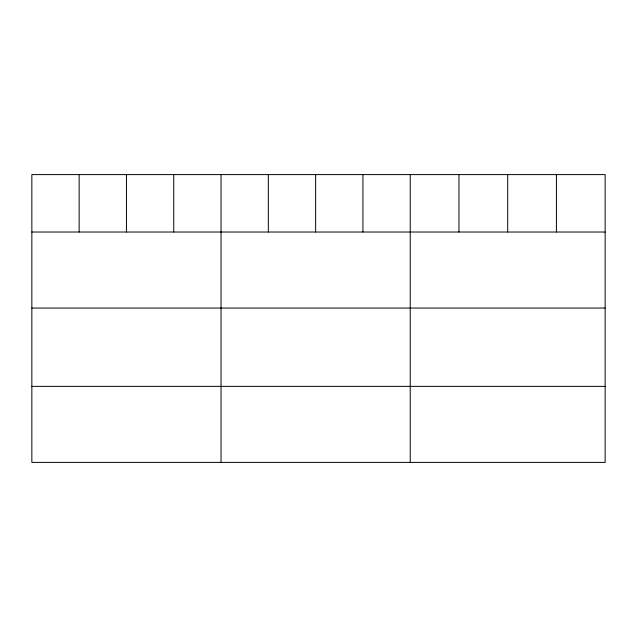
<?xml version="1.0" encoding="UTF-8"?>
<svg xmlns="http://www.w3.org/2000/svg" width="637" height="637" viewBox="0 0 637 637"><rect width="100%" height="100%" fill="white"/><g stroke="black" fill="none" stroke-linecap="round" stroke-linejoin="round"><path stroke-width="0.96" d="M605.15 232.019L605.15 462.398L31.85 462.398L31.85 174.602L605.15 174.602L605.15 232.019L31.85 232.019M31.85 308.045L605.15 308.045M31.85 386.372L605.15 386.372M556.419 174.602L556.419 232.019M507.689 174.602L507.689 232.019M458.959 174.602L458.959 232.019M410.228 174.602L410.228 462.398M362.931 174.602L362.931 232.019M315.633 174.602L315.633 232.019M268.336 174.602L268.336 232.019M221.039 174.602L221.039 462.398M173.742 174.602L173.742 232.019M126.445 174.602L126.445 232.019M79.147 174.602L79.147 232.019"/></g></svg>
